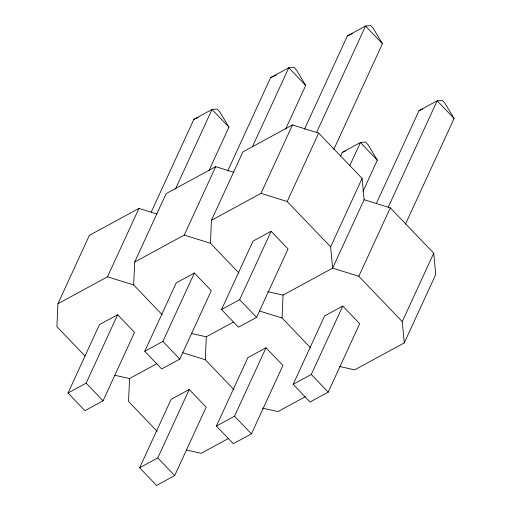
<?xml version="1.0" encoding="UTF-8"?>
<svg xmlns="http://www.w3.org/2000/svg" width="511" height="511" viewBox="0 0 511 511"><rect width="100%" height="100%" fill="white"/><g stroke="black" fill="none" stroke-linecap="round" stroke-linejoin="round"><path stroke-width="0.77" d="M156.909 213.988L138.947 208.399L89.387 235.341L57.915 303.758L56.906 326.695L84.947 355.963M156.775 363.736L129.551 378.536L128.542 401.467L157.126 431.31M162.255 314.808L133.671 284.966L134.68 262.028L166.145 193.612L215.706 166.669L233.668 172.258M233.891 389.58L205.301 359.738L206.31 336.806L233.533 322.007M239.014 273.078L210.43 243.236L211.439 220.305L242.91 151.882L292.471 124.94L318.66 133.09L362.088 178.422L364.1 199.712L332.629 268.134L283.068 295.077L267.694 291.653M310.65 347.85L282.059 318.008L283.068 295.077M57.915 303.758L107.482 276.815L138.947 208.399M68.008 393.01L99.479 324.594L117.613 314.738L134.534 332.399L103.062 400.822L84.928 410.678L68.008 393.01L86.142 383.154L117.613 314.738M151.262 212.008L193.886 119.338L212.02 109.482L217.079 109.009L219.673 111.717L228.941 127.143L208.961 170.585M175.388 189.121L212.02 109.482L228.941 127.143M134.68 262.028L184.241 235.086L215.706 166.669M144.766 351.287L176.238 282.864L194.372 273.008L211.292 290.67L179.821 359.092L161.687 368.948L144.766 351.287L162.9 341.425L194.372 273.008M227.689 171.006L270.645 77.608L288.779 67.752L293.838 67.28L296.437 69.988L305.699 85.414L285.719 128.855M252.479 146.67L288.779 67.752L305.699 85.414M211.439 220.305L261 193.356L292.471 124.94M139.644 467.789L171.108 399.366L189.242 389.51L206.163 407.171L174.692 475.594L156.564 485.45L139.644 467.789L157.771 457.933L189.242 389.51M221.531 309.557L252.996 241.135L271.13 231.279L288.051 248.94L256.579 317.363L238.452 327.219L221.531 309.557L239.659 299.695L271.13 231.279M304.447 129.277L347.403 35.879L365.537 26.023L370.603 25.55L373.196 28.258L382.458 43.684L333.836 149.391M316.584 132.451L365.537 26.023L382.458 43.684M339.33 366.425L354.704 369.849L404.265 342.907L402.253 321.617L358.824 276.279L332.629 268.134L330.617 246.845L287.188 201.506L318.66 133.09M216.402 426.059L247.867 357.636L266.001 347.78L282.922 365.442L251.457 433.865L233.323 443.72L216.402 426.059L234.53 416.203L266.001 347.78M340.613 156.002L342.281 152.38L360.408 142.524L365.474 142.052L368.067 144.76L377.329 160.186L363.014 191.318M349.754 165.692L360.408 142.524L377.329 160.186M330.617 246.845L362.088 178.422M293.161 384.329L324.632 315.907L342.76 306.051L359.68 323.719L328.215 392.135L310.081 401.991L293.161 384.329L311.295 374.474L342.76 306.051M376.415 203.327L419.039 110.651L437.167 100.795L442.232 100.322L444.826 103.03L454.094 118.456L405.472 224.163M388.219 207.223L437.167 100.795L454.094 118.456M358.824 276.279L390.289 207.862L364.1 199.712M402.253 321.617L433.724 253.194L390.289 207.862M404.265 342.907L435.736 274.49L433.724 253.194M228.404 438.508L201.181 453.308L186.579 450.057M305.169 396.779L277.946 411.579L262.571 408.155M347.403 35.879L352.507 33.675M270.645 77.608L276.477 75.091M193.886 119.338L198.262 117.447M419.039 110.651L422.68 109.079M342.281 152.38L345.921 150.809M191.708 333.555L206.31 336.806M114.943 375.285L129.551 378.536M261 193.356L287.188 201.506M184.241 235.086L210.43 243.236M259.614 311.027L282.059 318.008M107.482 276.815L133.671 284.966M182.855 352.756L205.301 359.738M239.659 299.695L256.579 317.363M311.295 374.474L328.215 392.135M162.9 341.425L179.821 359.092M234.53 416.203L251.457 433.865M86.142 383.154L103.062 400.822M157.771 457.933L174.692 475.594"/></g></svg>
